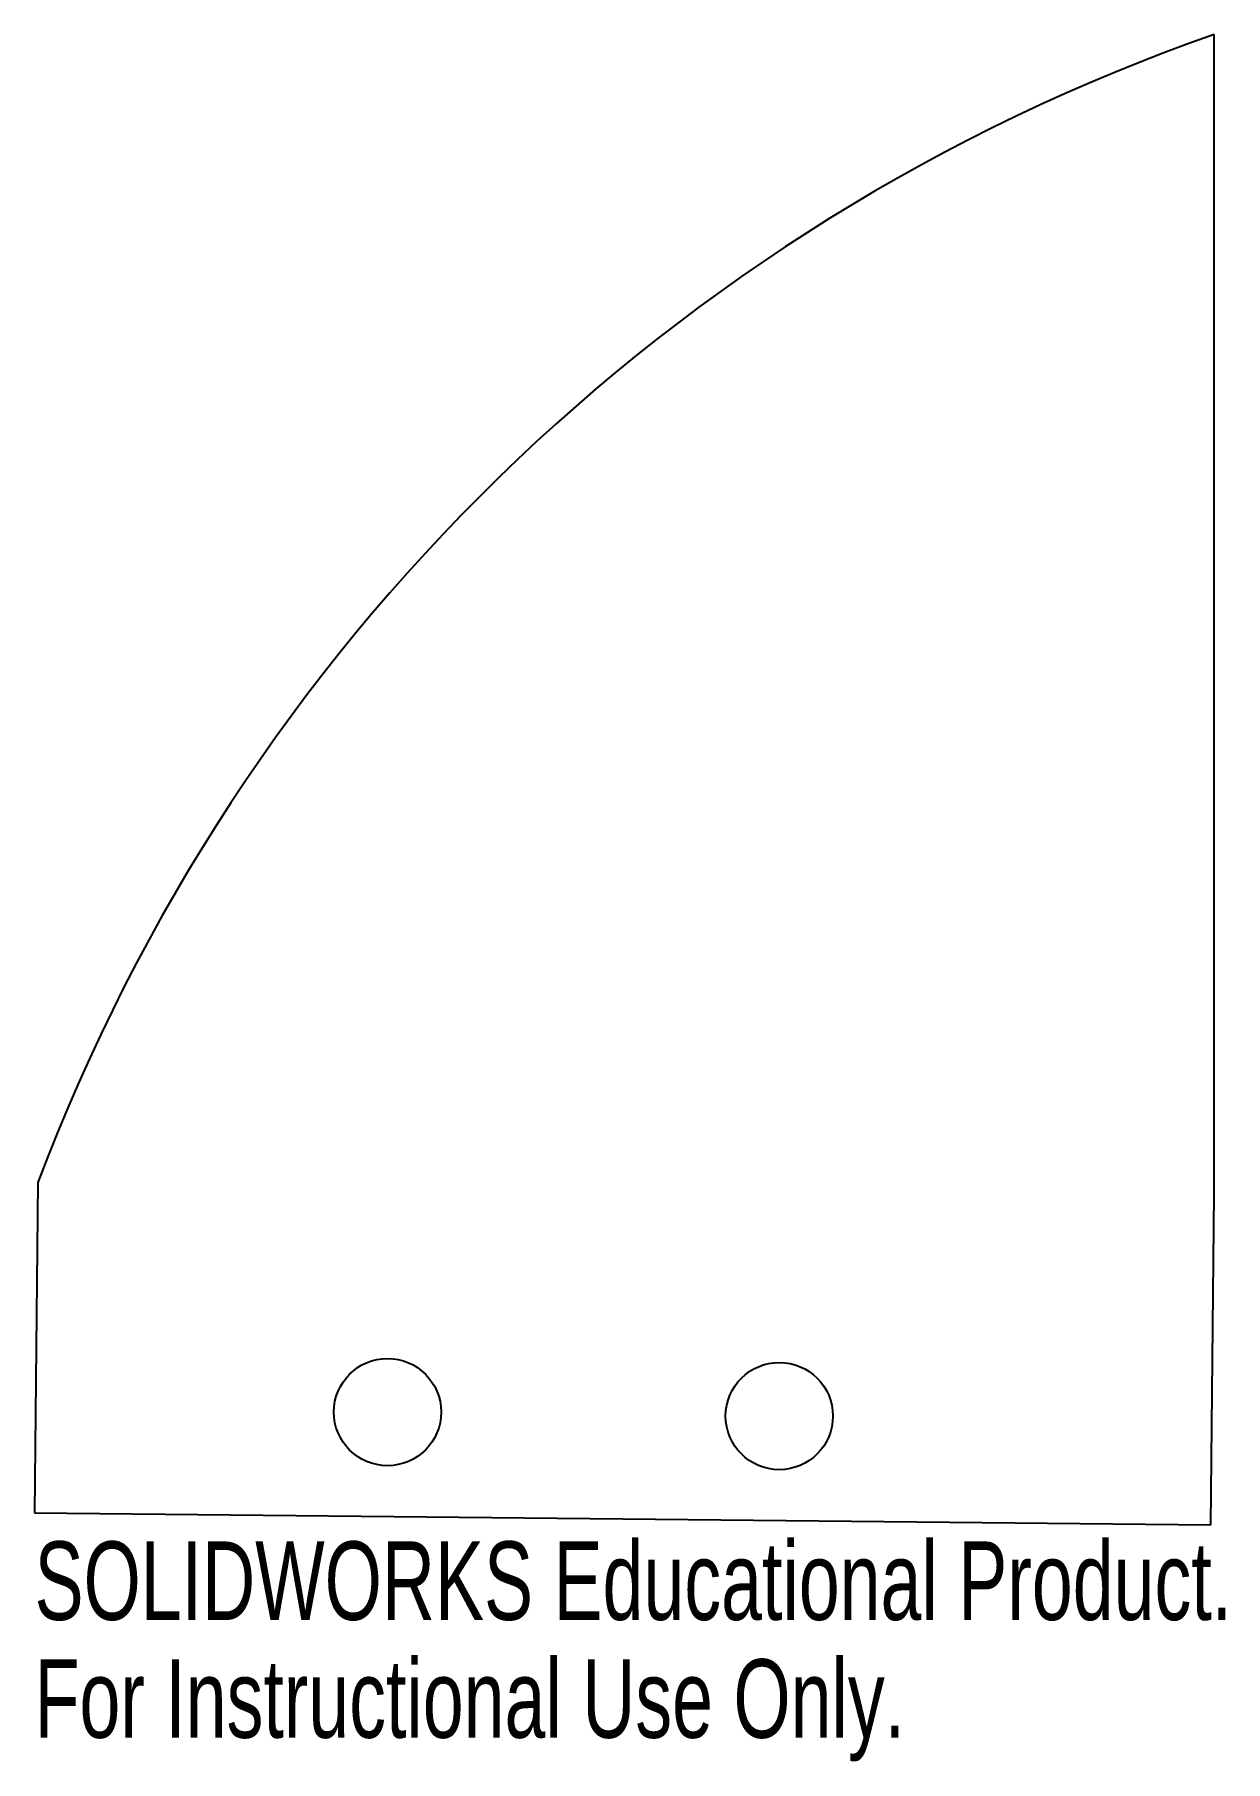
# Model space of a CAD drawing. Header units: inches. Extents: x -2.72 to 0.16, y -0.33 to 3.85.
import ezdxf

# ---------------------------------------------------------------- set-up
doc = ezdxf.new("R2010")
doc.units = ezdxf.units.IN
doc.header["$MEASUREMENT"] = 0
doc.styles.add('SLDTEXTSTYLE0', font='TXT', dxfattribs={"width": 0.7})

msp = doc.modelspace()

# ---------------------------------------------------------------- linework, layer by layer
at = {"color": 7, "linetype": 'Continuous', "lineweight": 25}
for p, q in [((0.1376, 1.0409), (0.1376, 3.8517)), ((-2.7118, 1.0697), (-2.7199, 0.269)), ((0.1295, 0.2402), (0.1376, 1.0409)), ((-2.7199, 0.269), (0.1295, 0.2402))]:
    msp.add_line(p, q, dxfattribs=at)
for centre in [(-1.8649, 0.5135), (-0.916, 0.5039)]:
    msp.add_circle(centre, 0.1299, dxfattribs=at)
msp.add_arc((1.6871, -0.5856), 4.7, 109.2492, 159.379, dxfattribs=at)

# ---------------------------------------------------------------- texts
at = {"color": 7, "linetype": 'Continuous', "char_height": 0.1903, "attachment_point": 1, "style": 'SLDTEXTSTYLE0'}
for s, insert in [('SOLIDWORKS Educational Product.', (-2.7199, 0.2001)), ('For Instructional Use Only.', (-2.7199, -0.0854))]:
    msp.add_mtext(s, dxfattribs=dict(at, insert=insert))

doc.saveas('drawing.dxf')
